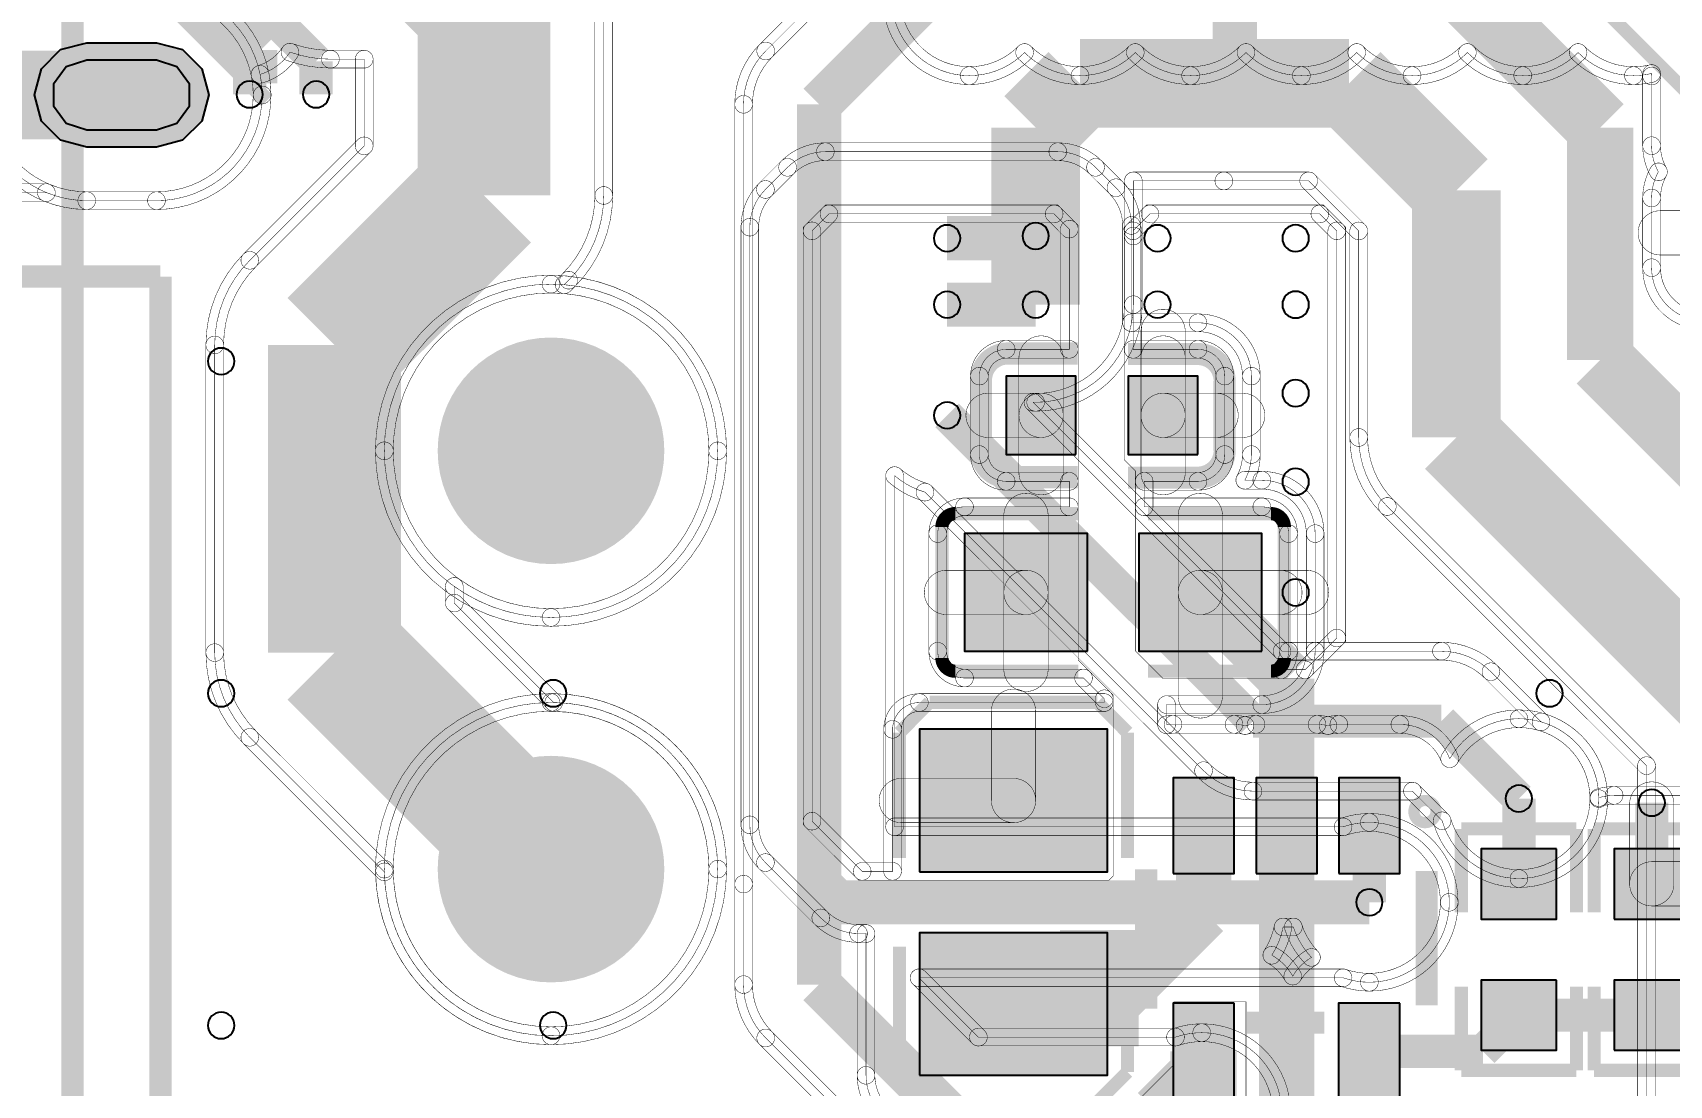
# Model space of a CAD drawing. Header units: millimetres. Extents: x -4.3 to 69.9, y 0.1 to 36.1.
# Drawn here: x 5.64 to 24.41, y 11.11 to 23.19 of the extents above; entities that cross this region are included whole.
import ezdxf

# ---------------------------------------------------------------- set-up
doc = ezdxf.new("R2010")
doc.units = ezdxf.units.MM
for name, color, linetype, true_color in [('Bottom Layer', 7, 'Continuous', 0x0000ff), ('Hole Layer', 7, 'Continuous', 0x222222), ('Top Layer', 7, 'Continuous', 0xff0000), ('Top Silkscreen Layer', 7, 'Continuous', 0xffcc00)]:
    doc.layers.add(name, color=color, linetype=linetype, true_color=true_color)

msp = doc.modelspace()

# ---------------------------------------------------------------- hatches: boundary and pattern name
at = {"layer": 'Bottom Layer'}
for points in [[(6.259, 21.872), (5.959, 21.952), (5.739, 22.172), (5.659, 22.472), (5.739, 22.772), (5.959, 22.992), (6.259, 23.072), (7.059, 23.072), (7.359, 22.992), (7.578, 22.772), (7.659, 22.472), (7.578, 22.172), (7.359, 21.952), (7.059, 21.872)], [(10.285, 18.389, 1), (12.885, 18.389, 1)], [(10.285, 13.589, 1), (12.885, 13.589, 1)]]:
    msp.add_hatch(color=256, dxfattribs=at).paths.add_polyline_path(points)
at = {"layer": 'Hole Layer'}
for points in [[(6.259, 22.872), (6.024, 22.796), (5.878, 22.596), (5.878, 22.348), (6.024, 22.148), (6.259, 22.072), (7.059, 22.072), (7.294, 22.148), (7.439, 22.348), (7.439, 22.596), (7.294, 22.796), (7.059, 22.872)], [(10.685, 18.389, 1), (12.485, 18.389, 1)], [(10.685, 13.589, 1), (12.485, 13.589, 1)]]:
    msp.add_hatch(color=256, dxfattribs=at).paths.add_polyline_path(points)
at = {"layer": 'Top Layer'}
for points in [[(6.259, 21.872), (5.959, 21.952), (5.739, 22.172), (5.659, 22.472), (5.739, 22.772), (5.959, 22.992), (6.259, 23.072), (7.059, 23.072), (7.359, 22.992), (7.578, 22.772), (7.659, 22.472), (7.578, 22.172), (7.359, 21.952), (7.059, 21.872)], [(10.285, 18.389, 1), (12.885, 18.389, 1)], [(17.607, 18.346), (17.607, 19.246), (16.807, 19.246), (16.807, 18.346)], [(19.007, 18.346), (19.007, 19.246), (18.207, 19.246), (18.207, 18.346)], [(17.739, 16.089), (17.739, 17.439), (16.329, 17.439), (16.329, 16.089)], [(19.739, 16.089), (19.739, 17.439), (18.329, 17.439), (18.329, 16.089)], [(15.811, 13.558), (17.971, 13.558), (17.971, 15.193), (15.811, 15.193)], [(10.285, 13.589, 1), (12.885, 13.589, 1)], [(18.721, 13.537), (19.421, 13.537), (19.421, 14.637), (18.721, 14.637)], [(19.673, 13.537), (20.373, 13.537), (20.373, 14.637), (19.673, 14.637)], [(20.623, 13.537), (21.323, 13.537), (21.323, 14.637), (20.623, 14.637)], [(23.121, 13.823), (22.257, 13.823), (22.257, 13.016), (23.121, 13.016)], [(23.781, 13.016), (24.645, 13.016), (24.645, 13.823), (23.781, 13.823)], [(15.811, 11.223), (17.971, 11.223), (17.971, 12.858), (15.811, 12.858)], [(23.121, 12.316), (22.257, 12.316), (22.257, 11.51), (23.121, 11.51)], [(23.781, 11.51), (24.645, 11.51), (24.645, 12.316), (23.781, 12.316)], [(19.421, 12.049), (18.721, 12.049), (18.721, 10.949), (19.421, 10.949)], [(21.321, 12.049), (20.621, 12.049), (20.621, 10.949), (21.321, 10.949)]]:
    msp.add_hatch(color=256, dxfattribs=at).paths.add_polyline_path(points)

# ---------------------------------------------------------------- linework, layer by layer
at = {"layer": 'Bottom Layer'}
for points, const_width in [([(19.431, 22.733), (19.431, 30.607)], 0.508), ([(18.058, 25.762), (14.66, 22.365)], 0.508), ([(21.209, 24.511), (23.622, 22.098)], 0.762), ([(22.733, 24.384), (24.68, 22.437)], 0.152), ([(17.653, 22.606), (17.145, 22.098)], 1.016), ([(19.304, 22.606), (17.653, 22.606)], 1.016), ([(20.741, 22.606), (19.304, 22.606)], 1.016), ([(21.971, 21.376), (20.741, 22.606)], 1.016), ([(19.304, 22.606), (19.431, 22.733)], 0.508), ([(14.66, 22.365), (14.66, 13.417)], 0.508), ([(17.145, 22.098), (17.145, 20.854)], 1.016), ([(23.622, 22.098), (23.622, 19.431)], 0.762), ([(21.971, 18.542), (21.971, 21.376)], 1.016), ([(17.145, 20.854), (17.145, 20.066)], 1.016), ([(17.119, 20.828), (16.129, 20.828)], 0.508), ([(17.145, 20.854), (17.119, 20.828)], 0.508), ([(16.129, 20.066), (17.145, 20.066)], 0.508), ([(23.622, 19.431), (31.623, 11.43)], 0.762), ([(19.638, 15.287), (16.129, 18.796)], 0.381), ([(25.273, 15.24), (21.971, 18.542)], 1.016), ([(21.8, 15.287), (19.638, 15.287)], 0.381), ([(22.689, 14.398), (21.8, 15.287)], 0.381), ([(14.869, 13.208), (14.66, 13.417)], 0.508), ([(14.66, 13.417), (14.66, 12.264)], 0.508), ([(20.973, 13.208), (14.869, 13.208)], 0.508), ([(14.66, 12.264), (16.129, 10.795)], 0.508)]:
    msp.add_lwpolyline(points, dxfattribs=dict(at, const_width=const_width))
at = {"layer": 'Bottom Layer', "const_width": 0.00508}
for points in [[(17.192, 26.121), (14.048, 22.977), (14.048, 22.977, 0.198912), (13.794, 22.365), (13.794, 22.365), (13.794, 13.417), (13.794, 13.417), (13.794, 12.264), (13.794, 12.264, 0.198912), (14.048, 11.651), (15.517, 10.183)], [(19.967, 10.795, 0.414214), (19.05, 11.712, 0.083801), (18.749, 11.661), (16.488, 11.661), (15.807, 12.342), (20.672, 12.342, 0.083801), (20.973, 12.291, 0.414214), (21.89, 13.208, 0.414214), (20.973, 14.125, 0.083801), (20.672, 14.074), (15.526, 14.074), (15.526, 18.105, 0.109513), (15.875, 17.915), (19.071, 14.719), (19.071, 14.719, 0.198912), (19.638, 14.484), (19.638, 14.484), (21.467, 14.484), (21.808, 14.144, 0.334178), (22.689, 13.481, 0.414214), (23.606, 14.398, 0.334178), (22.943, 15.279), (22.367, 15.854), (22.367, 15.854, 0.198912), (21.8, 16.089), (21.8, 16.089), (19.971, 16.089), (17.114, 18.946, 0.006964), (17.145, 18.946, 0.414214), (18.265, 20.066), (18.265, 20.854), (18.265, 20.854), (18.265, 21.486), (19.304, 21.486), (19.304, 21.486), (20.277, 21.486), (20.851, 20.912), (20.851, 18.542), (20.851, 18.542, 0.198912), (21.179, 17.75), (21.179, 17.75), (24.153, 14.776), (24.153, 8.382)]]:
    msp.add_lwpolyline(points, format="xyb", dxfattribs=at)
for points in [[(14.12, 22.905, -1), (13.976, 23.049), (17.12, 26.193, -1), (17.264, 26.049)], [(5.047, 22.472, 0.414214), (6.259, 21.26), (7.059, 21.26, 0.414214), (8.271, 22.472, 0.39897), (7.122, 23.682, 0.054871), (7.146, 23.897, 0.414214), (6.159, 24.884, 0.414214), (5.172, 23.897, 0.164043), (5.373, 23.299, 0.190091)], [(7.128, 23.784, -0.39897), (8.373, 22.472, -1), (8.169, 22.472, 0.39897), (7.117, 23.581, -1)], [(13.693, 22.365, -0.198912), (13.976, 23.049, -1), (14.12, 22.905, 0.198912), (13.896, 22.365, -1)], [(14.12, 22.905, -1), (13.976, 23.049), (13.976, 23.049, -1), (14.12, 22.905)], [(6.259, 21.158, -0.414214), (4.945, 22.472, -1), (5.148, 22.472, 0.414214), (6.259, 21.361, -1)], [(8.373, 22.472, -0.414214), (7.059, 21.158, -1), (7.059, 21.361, 0.414214), (8.169, 22.472, -1)], [(13.693, 22.365, -1), (13.896, 22.365), (13.896, 22.365, -1), (13.693, 22.365)], [(13.896, 13.417, -1), (13.693, 13.417), (13.693, 22.365, -1), (13.896, 22.365)], [(18.367, 20.854, -1), (18.164, 20.854), (18.164, 21.486, -1), (18.367, 21.486)], [(18.265, 21.384, -1), (18.265, 21.588), (19.304, 21.588, -1), (19.304, 21.384)], [(19.304, 21.384, -1), (19.304, 21.588), (19.304, 21.588, -1), (19.304, 21.384)], [(19.304, 21.384, -1), (19.304, 21.588), (20.277, 21.588, -1), (20.277, 21.384)], [(20.205, 21.414, -1), (20.349, 21.558), (20.923, 20.984, -1), (20.779, 20.84)], [(6.259, 21.158, -1), (6.259, 21.361), (7.059, 21.361, -1), (7.059, 21.158)], [(18.367, 20.066, -1), (18.164, 20.066), (18.164, 20.854, -1), (18.367, 20.854)], [(18.367, 20.854, -1), (18.164, 20.854), (18.164, 20.854, -1), (18.367, 20.854)], [(20.953, 18.542, -1), (20.749, 18.542), (20.749, 20.912, -1), (20.953, 20.912)], [(9.571, 18.389, -0.414214), (11.585, 20.403, -1), (11.585, 20.2, 0.414214), (9.775, 18.389, -1)], [(11.585, 16.477, 0.414214), (13.497, 18.389, 0.414214), (11.585, 20.301, 0.414214), (9.673, 18.389, 0.414214)], [(11.585, 20.403, -0.414214), (13.599, 18.389, -1), (13.396, 18.389, 0.414214), (11.585, 20.2, -1)], [(18.367, 20.066, -0.414214), (17.145, 18.844, -1), (17.145, 19.047, 0.414214), (18.164, 20.066, -1)], [(17.042, 18.874, -1), (17.186, 19.018), (20.043, 16.161, -1), (19.899, 16.017)], [(17.145, 18.844, -0.006964), (17.111, 18.845, -1), (17.117, 19.048, 0.006964), (17.145, 19.047, -1)], [(20.749, 18.542, -1), (20.953, 18.542), (20.953, 18.542, -1), (20.749, 18.542)], [(21.107, 17.678, -0.198912), (20.749, 18.542, -1), (20.953, 18.542, 0.198912), (21.251, 17.822, -1)], [(11.585, 16.375, -0.414214), (9.571, 18.389, -1), (9.775, 18.389, 0.414214), (11.585, 16.578, -1)], [(13.599, 18.389, -0.414214), (11.585, 16.375, -1), (11.585, 16.578, 0.414214), (13.396, 18.389, -1)], [(15.628, 14.074, -1), (15.425, 14.074), (15.425, 18.105, -1), (15.628, 18.105)], [(15.847, 17.817, -0.109513), (15.46, 18.028, -1), (15.593, 18.181, 0.109513), (15.903, 18.013, -1)], [(15.803, 17.843, -1), (15.947, 17.987), (19.143, 14.791, -1), (18.999, 14.647)], [(21.107, 17.678, -1), (21.251, 17.822), (21.251, 17.822, -1), (21.107, 17.678)], [(21.107, 17.678, -1), (21.251, 17.822), (24.225, 14.848, -1), (24.081, 14.704)], [(19.971, 15.988, -1), (19.971, 16.191), (21.8, 16.191, -1), (21.8, 15.988)], [(21.8, 16.191, -0.198912), (22.439, 15.926, -1), (22.296, 15.782, 0.198912), (21.8, 15.988, -1)], [(21.8, 15.988, -1), (21.8, 16.191), (21.8, 16.191, -1), (21.8, 15.988)], [(22.296, 15.782, -1), (22.439, 15.926), (23.015, 15.351, -1), (22.871, 15.207)], [(22.296, 15.782, -1), (22.439, 15.926), (22.439, 15.926, -1), (22.296, 15.782)], [(9.571, 13.589, -0.414214), (11.585, 15.603, -1), (11.585, 15.4, 0.414214), (9.775, 13.589, -1)], [(11.585, 15.603, -0.414214), (13.599, 13.589, -1), (13.396, 13.589, 0.414214), (11.585, 15.4, -1)], [(11.585, 11.677, 0.414214), (13.497, 13.589, 0.414214), (11.585, 15.501, 0.414214), (9.673, 13.589, 0.414214)], [(22.971, 15.376, -0.334178), (23.707, 14.398, -1), (23.504, 14.398, 0.334178), (22.915, 15.181, -1)], [(24.051, 14.776, -1), (24.255, 14.776), (24.255, 8.382, -1), (24.051, 8.382)], [(18.999, 14.647, -1), (19.143, 14.791), (19.143, 14.791, -1), (18.999, 14.647)], [(19.638, 14.382, -0.198912), (18.999, 14.647, -1), (19.143, 14.791, 0.198912), (19.638, 14.586, -1)], [(19.638, 14.382, -1), (19.638, 14.586), (19.638, 14.586, -1), (19.638, 14.382)], [(19.638, 14.382, -1), (19.638, 14.586), (21.467, 14.586, -1), (21.467, 14.382)], [(21.396, 14.412, -1), (21.539, 14.556), (21.88, 14.215, -1), (21.736, 14.072)], [(23.707, 14.398, -0.414214), (22.689, 13.379, -1), (22.689, 13.582, 0.414214), (23.504, 14.398, -1)], [(15.526, 13.973, -1), (15.526, 14.176), (20.672, 14.176, -1), (20.672, 13.973)], [(20.639, 14.17, -0.083801), (20.973, 14.227, -1), (20.973, 14.023, 0.083801), (20.705, 13.978, -1)], [(20.973, 14.227, -0.414214), (21.991, 13.208, -1), (21.788, 13.208, 0.414214), (20.973, 14.023, -1)], [(22.689, 13.379, -0.334178), (21.71, 14.115, -1), (21.905, 14.172, 0.334178), (22.689, 13.582, -1)], [(11.585, 11.575, -0.414214), (9.571, 13.589, -1), (9.775, 13.589, 0.414214), (11.585, 11.779, -1)], [(13.599, 13.589, -0.414214), (11.585, 11.575, -1), (11.585, 11.779, 0.414214), (13.396, 13.589, -1)], [(13.693, 13.417, -1), (13.896, 13.417), (13.896, 13.417, -1), (13.693, 13.417)], [(13.693, 13.417, -1), (13.896, 13.417), (13.896, 12.264, -1), (13.693, 12.264)], [(21.991, 13.208, -0.414214), (20.973, 12.189, -1), (20.973, 12.393, 0.414214), (21.788, 13.208, -1)], [(15.735, 12.27, -1), (15.879, 12.414), (16.56, 11.733, -1), (16.416, 11.589)], [(15.807, 12.24, -1), (15.807, 12.443), (20.672, 12.443, -1), (20.672, 12.24)], [(20.973, 12.189, -0.083801), (20.639, 12.246, -1), (20.705, 12.438, 0.083801), (20.973, 12.393, -1)], [(13.693, 12.264, -1), (13.896, 12.264), (13.896, 12.264, -1), (13.693, 12.264)], [(13.976, 11.579, -0.198912), (13.693, 12.264, -1), (13.896, 12.264, 0.198912), (14.12, 11.723, -1)], [(13.976, 11.579, -1), (14.12, 11.723), (15.588, 10.254, -1), (15.445, 10.111)], [(16.488, 11.56, -1), (16.488, 11.763), (18.749, 11.763, -1), (18.749, 11.56)], [(18.716, 11.757, -0.083801), (19.05, 11.814, -1), (19.05, 11.61, 0.083801), (18.782, 11.565, -1)], [(19.05, 11.814, -0.414214), (20.069, 10.795, -1), (19.865, 10.795, 0.414214), (19.05, 11.61, -1)]]:
    msp.add_lwpolyline(points, format="xyb", close=True, dxfattribs=at)
at = {"layer": 'Bottom Layer'}
msp.add_lwpolyline([(6.259, 21.872), (5.959, 21.952), (5.739, 22.172), (5.659, 22.472), (5.739, 22.772), (5.959, 22.992), (6.259, 23.072), (7.059, 23.072), (7.359, 22.992), (7.578, 22.772), (7.659, 22.472), (7.578, 22.172), (7.359, 21.952), (7.059, 21.872)], close=True, dxfattribs=at)
at = {"layer": 'Hole Layer'}
msp.add_lwpolyline([(6.259, 22.872), (6.024, 22.796), (5.878, 22.596), (5.878, 22.348), (6.024, 22.148), (6.259, 22.072), (7.059, 22.072), (7.294, 22.148), (7.439, 22.348), (7.439, 22.596), (7.294, 22.796), (7.059, 22.872)], close=True, dxfattribs=at)
for points in [[(7.976, 22.479, 1), (8.28, 22.479, 1)], [(8.738, 22.479, 1), (9.042, 22.479, 1)], [(7.648, 19.416, 1), (7.953, 19.416, 1)], [(7.648, 15.606, 1), (7.953, 15.606, 1)], [(11.458, 15.606, 1), (11.763, 15.606, 1)], [(7.648, 11.796, 1), (7.953, 11.796, 1)], [(11.458, 11.796, 1), (11.763, 11.796, 1)]]:
    msp.add_lwpolyline(points, format="xyb", close=True, dxfattribs=at)
for points in [[(15.977, 20.828, 1), (16.281, 20.828), (16.281, 20.828, 1), (15.977, 20.828)], [(16.993, 20.854, 1), (17.297, 20.854), (17.297, 20.854, 1), (16.993, 20.854)], [(18.39, 20.828, 1), (18.694, 20.828), (18.694, 20.828, 1), (18.39, 20.828)], [(19.975, 20.828, 1), (20.28, 20.828), (20.28, 20.828, 1), (19.975, 20.828)], [(15.977, 20.066, 1), (16.281, 20.066), (16.281, 20.066, 1), (15.977, 20.066)], [(16.993, 20.066, 1), (17.297, 20.066), (17.297, 20.066, 1), (16.993, 20.066)], [(18.39, 20.066, 1), (18.694, 20.066), (18.694, 20.066, 1), (18.39, 20.066)], [(19.975, 20.066, 1), (20.28, 20.066), (20.28, 20.066, 1), (19.975, 20.066)], [(19.975, 19.05, 1), (20.28, 19.05), (20.28, 19.05, 1), (19.975, 19.05)], [(15.977, 18.796, 1), (16.281, 18.796), (16.281, 18.796, 1), (15.977, 18.796)], [(19.975, 18.034, 1), (20.28, 18.034), (20.28, 18.034, 1), (19.975, 18.034)], [(19.975, 16.764, 1), (20.28, 16.764), (20.28, 16.764, 1), (19.975, 16.764)], [(22.888, 15.606, 1), (23.193, 15.606), (23.193, 15.606, 1), (22.888, 15.606)], [(22.536, 14.398, 1), (22.841, 14.398), (22.841, 14.398, 1), (22.536, 14.398)], [(24.06, 14.351, 1), (24.365, 14.351), (24.365, 14.351, 1), (24.06, 14.351)], [(20.821, 13.208, 1), (21.125, 13.208), (21.125, 13.208, 1), (20.821, 13.208)]]:
    msp.add_lwpolyline(points, format="xyb", dxfattribs=at)
at = {"layer": 'Top Layer'}
for points, const_width in [([(10.816, 23.474), (10.033, 24.257)], 1.524), ([(10.816, 21.319), (10.816, 23.474)], 1.524), ([(7.427, 23.447), (8.128, 22.746)], 0.381), ([(7.795, 23.447), (8.255, 22.987)], 0.381), ([(8.303, 23.447), (8.89, 22.86)], 0.381), ([(8.255, 22.987), (8.255, 22.606)], 0.381), ([(6.659, 22.472), (2.479, 22.472)], 1.016), ([(8.128, 22.746), (8.128, 22.479)], 0.381), ([(8.89, 22.86), (8.89, 22.479)], 0.381), ([(8.255, 22.606), (8.128, 22.479)], 0.381), ([(9.101, 19.604), (10.816, 21.319)], 1.524), ([(9.101, 16.073), (9.101, 19.604)], 1.524), ([(20.023, 15.775), (19.034, 16.764)], 0.635), ([(11.585, 13.589), (9.101, 16.073)], 1.524), ([(20.023, 14.087), (20.023, 15.775)], 0.635), ([(22.689, 13.466), (22.689, 14.398)], 0.381), ([(24.213, 13.42), (24.213, 14.351)], 0.381), ([(19.071, 14.087), (19.071, 13.102)], 0.635), ([(20.023, 14.087), (20.023, 10.395)], 0.635), ([(20.973, 14.087), (20.973, 13.208)], 0.381), ([(19.071, 13.102), (18.542, 12.573)], 0.635), ([(16.891, 12.041), (17.424, 12.573)], 0.635), ([(17.424, 12.573), (18.542, 12.573)], 0.635), ([(18.542, 12.573), (18.01, 12.041)], 0.635), ([(18.01, 12.041), (16.891, 12.041)], 0.635), ([(18.01, 12.041), (18.01, 11.557)], 0.635), ([(22.275, 11.499), (22.689, 11.913)], 0.381), ([(22.689, 11.913), (24.213, 11.913)], 0.381), ([(19.071, 11.499), (19.071, 11.324)], 0.762), ([(18.542, 10.795), (19.071, 11.324)], 0.635), ([(19.071, 11.324), (19.071, 9.947)], 0.762), ([(20.971, 11.499), (22.275, 11.499)], 0.381)]:
    msp.add_lwpolyline(points, dxfattribs=dict(at, const_width=const_width))
at = {"layer": 'Top Layer', "const_width": 0.00508}
for points in [[(16.383, 22.592, -0.414214), (15.389, 23.586, -1), (15.592, 23.586, 0.414214), (16.383, 22.796, -1)], [(12.292, 21.319, -1), (12.089, 21.319), (12.089, 23.474, -1), (12.292, 23.474)], [(8.676, 22.908, -0.180091), (8.276, 22.611, -1), (8.219, 22.807, 0.180091), (8.505, 23.019, -1)], [(9.054, 22.781, -0.086319), (8.556, 22.868, -1), (8.625, 23.059, 0.086319), (9.054, 22.985, -1)], [(9.054, 22.781, -1), (9.054, 22.985), (9.442, 22.985, -1), (9.442, 22.781)], [(9.34, 22.883, -1), (9.544, 22.883), (9.544, 21.888, -1), (9.34, 21.888)], [(17.09, 22.888, -0.200632), (16.383, 22.592, -1), (16.383, 22.796, 0.200632), (16.946, 23.031, -1)], [(17.653, 22.592, -0.200632), (16.946, 22.888, -1), (17.09, 23.031, 0.200632), (17.653, 22.796, -1)], [(18.36, 22.888, -0.200632), (17.653, 22.592, -1), (17.653, 22.796, 0.200632), (18.216, 23.031, -1)], [(18.923, 22.592, -0.200632), (18.216, 22.888, -1), (18.36, 23.031, 0.200632), (18.923, 22.796, -1)], [(19.63, 22.888, -0.200632), (18.923, 22.592, -1), (18.923, 22.796, 0.200632), (19.486, 23.031, -1)], [(20.193, 22.592, -0.200632), (19.486, 22.888, -1), (19.63, 23.031, 0.200632), (20.193, 22.796, -1)], [(20.9, 22.888, -0.200632), (20.193, 22.592, -1), (20.193, 22.796, 0.200632), (20.756, 23.031, -1)], [(21.463, 22.592, -0.200632), (20.756, 22.888, -1), (20.9, 23.031, 0.200632), (21.463, 22.796, -1)], [(22.17, 22.888, -0.200632), (21.463, 22.592, -1), (21.463, 22.796, 0.200632), (22.026, 23.031, -1)], [(22.733, 22.592, -0.200632), (22.026, 22.888, -1), (22.17, 23.031, 0.200632), (22.733, 22.796, -1)], [(23.44, 22.888, -0.200632), (22.733, 22.592, -1), (22.733, 22.796, 0.200632), (23.296, 23.031, -1)], [(24.003, 22.592, -0.200632), (23.296, 22.888, -1), (23.44, 23.031, 0.200632), (24.003, 22.796, -1)], [(8.347, 22.729, -0.049271), (8.373, 22.472, -1), (8.169, 22.472, 0.049271), (8.148, 22.689, -1)], [(24.235, 22.62, -0.059048), (24.003, 22.592, -1), (24.003, 22.796, 0.059048), (24.188, 22.817, -1)], [(24.109, 22.69, -0.011668), (24.11, 22.723, -1), (24.313, 22.714, 0.011668), (24.313, 22.69, -1)], [(24.109, 22.69, -1), (24.313, 22.69), (24.313, 21.89, -1), (24.109, 21.89)], [(8.373, 22.472, -0.414214), (7.059, 21.158, -1), (7.059, 21.361, 0.414214), (8.169, 22.472, -1)], [(8.201, 20.503, -1), (8.058, 20.647), (9.37, 21.96, -1), (9.514, 21.816)], [(24.201, 21.54, -0.128764), (24.109, 21.89, -1), (24.313, 21.89, 0.128764), (24.378, 21.64, -1)], [(14.227, 21.714, -0.198912), (14.732, 21.923, -1), (14.732, 21.72, 0.198912), (14.371, 21.57, -1)], [(14.732, 21.72, -1), (14.732, 21.923), (17.399, 21.923, -1), (17.399, 21.72)], [(14.732, 21.72, -1), (14.732, 21.923), (14.732, 21.923, -1), (14.732, 21.72)], [(17.399, 21.923, -0.198912), (17.904, 21.714, -1), (17.76, 21.57, 0.198912), (17.399, 21.72, -1)], [(17.399, 21.72, -1), (17.399, 21.923), (17.399, 21.923, -1), (17.399, 21.72)], [(14.117, 21.316, -1), (13.973, 21.46), (14.227, 21.714, -1), (14.371, 21.57)], [(14.371, 21.57, -1), (14.227, 21.714), (14.227, 21.714, -1), (14.371, 21.57)], [(17.76, 21.57, -1), (17.904, 21.714), (18.138, 21.48, -1), (17.994, 21.336)], [(17.76, 21.57, -1), (17.904, 21.714), (17.904, 21.714, -1), (17.76, 21.57)], [(24.109, 21.29, -0.128764), (24.201, 21.64, -1), (24.378, 21.54, 0.128764), (24.313, 21.29, -1)], [(3.62, 21.25, -1), (3.62, 21.453), (5.796, 21.453, -1), (5.796, 21.25)], [(6.259, 21.158, -0.098346), (5.757, 21.258, -1), (5.834, 21.446, 0.098346), (6.259, 21.361, -1)], [(12.292, 21.319, -0.198912), (11.86, 20.275, -1), (11.716, 20.419, 0.198912), (12.089, 21.319, -1)], [(12.292, 21.319, -1), (12.089, 21.319), (12.089, 21.319, -1), (12.292, 21.319)], [(13.764, 20.955, -0.198912), (13.973, 21.46, -1), (14.117, 21.316, 0.198912), (13.967, 20.955, -1)], [(14.117, 21.316, -1), (13.973, 21.46), (13.973, 21.46, -1), (14.117, 21.316)], [(18.138, 21.48, -0.198912), (18.347, 20.975, -1), (18.143, 20.975, 0.198912), (17.994, 21.336, -1)], [(17.994, 21.336, -1), (18.138, 21.48), (18.138, 21.48, -1), (17.994, 21.336)], [(6.259, 21.158, -1), (6.259, 21.361), (7.059, 21.361, -1), (7.059, 21.158)], [(24.109, 21.29, -1), (24.313, 21.29), (24.313, 20.49, -1), (24.109, 20.49)], [(13.764, 20.955, -1), (13.967, 20.955), (13.967, 20.955, -1), (13.764, 20.955)], [(13.764, 20.955, -1), (13.967, 20.955), (13.967, 14.097, -1), (13.764, 14.097)], [(14.651, 20.841, -1), (14.508, 20.985), (14.702, 21.179, -1), (14.846, 21.036)], [(15.155, 13.564), (14.58, 14.139), (14.58, 20.913), (14.774, 21.107), (17.357, 21.107), (17.531, 20.933), (17.531, 19.553), (16.807, 19.553), (16.807, 19.553, 0.414214), (16.5, 19.246), (16.5, 18.346), (16.5, 18.346, 0.414214), (16.807, 18.039), (17.531, 18.039), (17.531, 17.746), (16.329, 17.746), (16.329, 17.746, 0.414214), (16.022, 17.439), (16.022, 16.089), (16.022, 16.089, 0.414214), (16.329, 15.782), (17.694, 15.782), (17.932, 15.544), (17.932, 15.5), (15.811, 15.5, 0.414214), (15.504, 15.193), (15.504, 13.564)], [(14.774, 21.006, -1), (14.774, 21.209), (17.357, 21.209, -1), (17.357, 21.006)], [(17.285, 21.036, -1), (17.429, 21.179), (17.603, 21.005, -1), (17.459, 20.861)], [(17.43, 20.933, -1), (17.633, 20.933), (17.633, 19.553, -1), (17.43, 19.553)], [(18.347, 19.858, -1), (18.143, 19.858), (18.143, 20.975, -1), (18.347, 20.975)], [(18.347, 20.975, -1), (18.143, 20.975), (18.143, 20.975, -1), (18.347, 20.975)], [(18.334, 20.841, -1), (18.191, 20.985), (18.385, 21.179, -1), (18.529, 21.036)], [(19.961, 15.877, 0.193018), (20.046, 16.089), (20.046, 17.439), (20.046, 17.439, 0.414214), (19.739, 17.746), (18.39, 17.746), (18.39, 18.039), (19.007, 18.039), (19.007, 18.039, 0.414214), (19.314, 18.346), (19.314, 19.246), (19.314, 19.246, 0.414214), (19.007, 19.553), (18.263, 19.553), (18.263, 20.913), (18.457, 21.107), (20.405, 21.107), (20.599, 20.913), (20.599, 16.241), (20.235, 15.877)], [(18.457, 21.006, -1), (18.457, 21.209), (20.405, 21.209, -1), (20.405, 21.006)], [(20.333, 21.036, -1), (20.477, 21.179), (20.671, 20.985, -1), (20.528, 20.841)], [(24.31, 20.636, -1), (24.31, 21.144), (25.273, 21.144, -1), (25.273, 20.636)], [(14.681, 14.139, -1), (14.478, 14.139), (14.478, 20.913, -1), (14.681, 20.913)], [(18.364, 19.553, -1), (18.161, 19.553), (18.161, 20.913, -1), (18.364, 20.913)], [(20.498, 20.913, -1), (20.701, 20.913), (20.701, 16.241, -1), (20.498, 16.241)], [(7.626, 19.604, -0.198912), (8.058, 20.647, -1), (8.201, 20.503, 0.198912), (7.829, 19.604, -1)], [(8.201, 20.503, -1), (8.058, 20.647), (8.058, 20.647, -1), (8.201, 20.503)], [(24.823, 19.776, -0.414214), (24.109, 20.49, -1), (24.313, 20.49, 0.414214), (24.823, 19.979, -1)], [(11.808, 20.223, -1), (11.664, 20.367), (11.716, 20.419, -1), (11.86, 20.275)], [(11.744, 20.396, -0.391231), (13.599, 18.389, -1), (13.396, 18.389, 0.391231), (11.728, 20.194, -1)], [(11.86, 20.275, -1), (11.716, 20.419), (11.716, 20.419, -1), (11.86, 20.275)], [(18.245, 19.757, -1), (18.245, 19.96), (19.007, 19.96, -1), (19.007, 19.757)], [(18.861, 18.796, -1), (18.353, 18.796), (18.353, 19.759, -1), (18.861, 19.759)], [(19.007, 19.96, -0.414214), (19.721, 19.246, -1), (19.518, 19.246, 0.414214), (19.007, 19.757, -1)], [(7.626, 19.604, -1), (7.829, 19.604), (7.829, 19.604, -1), (7.626, 19.604)], [(7.626, 19.604, -1), (7.829, 19.604), (7.829, 16.073, -1), (7.626, 16.073)], [(16.398, 19.246, -0.414214), (16.807, 19.655, -1), (16.807, 19.452, 0.414214), (16.601, 19.246, -1)], [(16.807, 19.452, -1), (16.807, 19.655), (17.531, 19.655, -1), (17.531, 19.452)], [(16.807, 19.452, -1), (16.807, 19.655), (16.807, 19.655, -1), (16.807, 19.452)], [(16.953, 19.454, -1), (17.461, 19.454), (17.461, 18.796, -1), (16.953, 18.796)], [(18.263, 19.452, -1), (18.263, 19.655), (19.007, 19.655, -1), (19.007, 19.452)], [(18.353, 19.454, -1), (18.861, 19.454), (18.861, 18.796, -1), (18.353, 18.796)], [(19.007, 19.655, -0.414214), (19.416, 19.246, -1), (19.213, 19.246, 0.414214), (19.007, 19.452, -1)], [(16.398, 19.246, -1), (16.601, 19.246), (16.601, 18.346, -1), (16.398, 18.346)], [(19.416, 18.346, -1), (19.213, 18.346), (19.213, 19.246, -1), (19.416, 19.246)], [(19.213, 19.246, -1), (19.416, 19.246), (19.416, 19.246, -1), (19.213, 19.246)], [(19.721, 18.346, -1), (19.518, 18.346), (19.518, 19.246, -1), (19.721, 19.246)], [(16.599, 18.542, -1), (16.599, 19.05), (17.207, 19.05, -1), (17.207, 18.542)], [(17.461, 18.138, -1), (16.953, 18.138), (16.953, 18.796, -1), (17.461, 18.796)], [(18.607, 18.542, -1), (18.607, 19.05), (19.52, 19.05, -1), (19.52, 18.542)], [(18.607, 18.542, -1), (18.607, 19.05), (19.215, 19.05, -1), (19.215, 18.542)], [(18.861, 18.138, -1), (18.353, 18.138), (18.353, 18.796, -1), (18.861, 18.796)], [(13.599, 18.389, -0.414214), (11.585, 16.375, -1), (11.585, 16.578, 0.414214), (13.396, 18.389, -1)], [(16.398, 18.346, -1), (16.601, 18.346), (16.601, 18.346, -1), (16.398, 18.346)], [(16.807, 17.937, -0.414214), (16.398, 18.346, -1), (16.601, 18.346, 0.414214), (16.807, 18.14, -1)], [(19.416, 18.346, -0.414214), (19.007, 17.937, -1), (19.007, 18.14, 0.414214), (19.213, 18.346, -1)], [(19.721, 18.346, -0.126307), (19.633, 18.002, -1), (19.454, 18.1, 0.126307), (19.518, 18.346, -1)], [(16.807, 17.937, -1), (16.807, 18.14), (17.531, 18.14, -1), (17.531, 17.937)], [(17.43, 18.039, -1), (17.633, 18.039), (17.633, 17.746, -1), (17.43, 17.746)], [(18.491, 17.746, -1), (18.288, 17.746), (18.288, 18.039, -1), (18.491, 18.039)], [(18.39, 17.937, -1), (18.39, 18.14), (19.007, 18.14, -1), (19.007, 17.937)], [(19.007, 17.937, -1), (19.007, 18.14), (19.007, 18.14, -1), (19.007, 17.937)], [(19.544, 17.95, -1), (19.544, 18.153), (19.739, 18.153, -1), (19.739, 17.95)], [(19.739, 18.153, -0.414214), (20.453, 17.439, -1), (20.25, 17.439, 0.414214), (19.739, 17.95, -1)], [(15.92, 17.439, -0.414214), (16.329, 17.848, -1), (16.329, 17.645, 0.414214), (16.123, 17.439, -1)], [(16.329, 17.645, -1), (16.329, 17.848), (17.531, 17.848, -1), (17.531, 17.645)], [(16.329, 17.645, -1), (16.329, 17.848), (16.329, 17.848, -1), (16.329, 17.645)], [(16.78, 17.647, -1), (17.288, 17.647), (17.288, 16.764, -1), (16.78, 16.764)], [(18.39, 17.645, -1), (18.39, 17.848), (19.739, 17.848, -1), (19.739, 17.645)], [(18.78, 17.647, -1), (19.288, 17.647), (19.288, 16.764, -1), (18.78, 16.764)], [(19.739, 17.848, -0.414214), (20.148, 17.439, -1), (19.945, 17.439, 0.414214), (19.739, 17.645, -1)], [(15.92, 17.439, -1), (16.123, 17.439), (16.123, 16.089, -1), (15.92, 16.089)], [(20.148, 16.089, -1), (19.945, 16.089), (19.945, 17.439, -1), (20.148, 17.439)], [(19.945, 17.439, -1), (20.148, 17.439), (20.148, 17.439, -1), (19.945, 17.439)], [(20.453, 16.089, -1), (20.25, 16.089), (20.25, 17.439, -1), (20.453, 17.439)], [(10.577, 16.642, -1), (10.374, 16.642), (10.374, 16.832, -1), (10.577, 16.832)], [(11.585, 16.375, -0.156028), (10.416, 16.749, -1), (10.534, 16.915, 0.156028), (11.585, 16.578, -1)], [(16.121, 16.51, -1), (16.121, 17.018), (17.034, 17.018, -1), (17.034, 16.51)], [(17.288, 15.881, -1), (16.78, 15.881), (16.78, 16.764, -1), (17.288, 16.764)], [(19.034, 16.51, -1), (19.034, 17.018), (20.252, 17.018, -1), (20.252, 16.51)], [(19.288, 15.576, -1), (18.78, 15.576), (18.78, 16.764, -1), (19.288, 16.764)], [(19.034, 16.51, -1), (19.034, 17.018), (19.947, 17.018, -1), (19.947, 16.51)], [(10.404, 16.57, -1), (10.547, 16.714), (11.688, 15.573, -1), (11.545, 15.429)], [(20.307, 15.805, -1), (20.163, 15.949), (20.528, 16.313, -1), (20.671, 16.169)], [(7.626, 16.073, -1), (7.829, 16.073), (7.829, 16.073, -1), (7.626, 16.073)], [(8.058, 15.029, -0.198912), (7.626, 16.073, -1), (7.829, 16.073, 0.198912), (8.201, 15.173, -1)], [(15.92, 16.089, -1), (16.123, 16.089), (16.123, 16.089, -1), (15.92, 16.089)], [(16.329, 15.68, -0.414214), (15.92, 16.089, -1), (16.123, 16.089, 0.414214), (16.329, 15.883, -1)], [(20.453, 16.089, -0.414214), (19.739, 15.375, -1), (19.739, 15.578, 0.414214), (20.25, 16.089, -1)], [(20.148, 16.089, -0.193018), (20.035, 15.807, -1), (19.888, 15.947, 0.193018), (19.945, 16.089, -1)], [(19.961, 15.775, -1), (19.961, 15.978), (20.235, 15.978, -1), (20.235, 15.775)], [(16.329, 15.68, -1), (16.329, 15.883), (17.694, 15.883, -1), (17.694, 15.68)], [(17.623, 15.71, -1), (17.766, 15.854), (18.004, 15.616, -1), (17.861, 15.472)], [(11.618, 15.603, -0.409406), (13.599, 13.589, -1), (13.396, 13.589, 0.409406), (11.615, 15.399, -1)], [(15.402, 15.193, -0.414214), (15.811, 15.602, -1), (15.811, 15.399, 0.414214), (15.605, 15.193, -1)], [(15.811, 15.399, -1), (15.811, 15.602), (17.932, 15.602, -1), (17.932, 15.399)], [(17.145, 14.376, -1), (16.637, 14.376), (16.637, 15.401, -1), (17.145, 15.401)], [(17.831, 15.544, -1), (18.034, 15.544), (18.034, 15.5, -1), (17.831, 15.5)], [(18.748, 15.245, -1), (18.545, 15.245), (18.545, 15.477, -1), (18.748, 15.477)], [(18.646, 15.375, -1), (18.646, 15.578), (19.739, 15.578, -1), (19.739, 15.375)], [(21.807, 14.907, -0.26801), (22.689, 15.416, -1), (22.689, 15.213, 0.26801), (21.983, 14.805, -1)], [(22.689, 15.416, -0.410482), (23.707, 14.411, -1), (23.504, 14.408, 0.410482), (22.689, 15.213, -1)], [(15.402, 15.193, -1), (15.605, 15.193), (15.605, 13.564, -1), (15.402, 13.564)], [(18.634, 15.346, -0.030636), (18.721, 15.351, -1), (18.721, 15.148, 0.030636), (18.659, 15.144, -1)], [(18.721, 15.148, -1), (18.721, 15.351), (19.421, 15.351, -1), (19.421, 15.148)], [(19.421, 15.351, -0.051874), (19.568, 15.336, -1), (19.526, 15.137, 0.051874), (19.421, 15.148, -1)], [(19.526, 15.336, -0.051874), (19.673, 15.351, -1), (19.673, 15.148, 0.051874), (19.568, 15.137, -1)], [(19.673, 15.148, -1), (19.673, 15.351), (20.373, 15.351, -1), (20.373, 15.148)], [(20.373, 15.351, -0.05145), (20.519, 15.336, -1), (20.477, 15.137, 0.05145), (20.373, 15.148, -1)], [(20.477, 15.336, -0.05145), (20.623, 15.351, -1), (20.623, 15.148, 0.05145), (20.519, 15.137, -1)], [(20.623, 15.148, -1), (20.623, 15.351), (21.323, 15.351, -1), (21.323, 15.148)], [(21.323, 15.351, -0.31081), (21.99, 14.892, -1), (21.8, 14.82, 0.31081), (21.323, 15.148, -1)], [(8.058, 15.029, -1), (8.201, 15.173), (8.201, 15.173, -1), (8.058, 15.029)], [(8.058, 15.029, -1), (8.201, 15.173), (9.745, 13.63, -1), (9.601, 13.486)], [(15.603, 14.122, -1), (15.603, 14.63), (16.891, 14.63, -1), (16.891, 14.122)], [(23.577, 14.507, -0.072663), (23.781, 14.537, -1), (23.781, 14.333, 0.072663), (23.635, 14.312, -1)], [(23.781, 14.333, -1), (23.781, 14.537), (24.645, 14.537, -1), (24.645, 14.333)], [(24.467, 13.42, -1), (23.959, 13.42), (23.959, 14.336, -1), (24.467, 14.336)], [(13.764, 14.097, -1), (13.967, 14.097), (13.967, 14.097, -1), (13.764, 14.097)], [(13.973, 13.592, -0.198912), (13.764, 14.097, -1), (13.967, 14.097, 0.198912), (14.117, 13.736, -1)], [(14.508, 14.067, -1), (14.651, 14.211), (15.227, 13.635, -1), (15.083, 13.492)], [(13.973, 13.592, -1), (14.117, 13.736), (14.752, 13.101, -1), (14.608, 12.957)], [(11.585, 11.575, -0.409406), (9.572, 13.556, -1), (9.775, 13.559, 0.409406), (11.585, 11.779, -1)], [(13.599, 13.589, -0.414214), (11.585, 11.575, -1), (11.585, 11.779, 0.414214), (13.396, 13.589, -1)], [(15.155, 13.462, -1), (15.155, 13.665), (15.504, 13.665, -1), (15.504, 13.462)], [(24.213, 13.166, -1), (24.213, 13.674), (25.158, 13.674, -1), (25.158, 13.166)], [(14.608, 12.957, -1), (14.752, 13.101), (14.752, 13.101, -1), (14.608, 12.957)], [(15.113, 12.748, -0.198912), (14.608, 12.957, -1), (14.752, 13.101, 0.198912), (15.113, 12.951, -1)], [(20.083, 12.906, -0.094739), (19.94, 12.546, -1), (19.768, 12.656, 0.094739), (19.884, 12.944, -1)], [(19.984, 12.823, -1), (19.984, 13.027), (20.101, 13.027, -1), (20.101, 12.823)], [(20.235, 12.506, -0.112239), (20.004, 12.894, -1), (20.197, 12.956, 0.112239), (20.382, 12.646, -1)], [(15.113, 12.748, -1), (15.113, 12.951), (15.113, 12.951, -1), (15.113, 12.748)], [(15.113, 12.748, -1), (15.113, 12.951), (15.199, 12.951, -1), (15.199, 12.748)], [(15.097, 12.85, -1), (15.3, 12.85), (15.3, 11.223, -1), (15.097, 11.223)], [(20.094, 12.361, 0.141409), (19.854, 12.601, 0.094739), (19.984, 12.925), (20.101, 12.925, 0.112239), (20.309, 12.576, 0.126103)], [(19.903, 12.69, -0.141409), (20.183, 12.41, -1), (20.005, 12.312, 0.141409), (19.805, 12.512, -1)], [(20.007, 12.412, -0.126103), (20.257, 12.663, -1), (20.361, 12.488, 0.126103), (20.181, 12.309, -1)], [(15.392, 10.645, -0.240222), (15.097, 11.223, -1), (15.3, 11.223, 0.240222), (15.511, 10.81, -1)]]:
    msp.add_lwpolyline(points, format="xyb", close=True, dxfattribs=at)
for points in [[(3.62, 21.352), (5.796, 21.352, 0.098346), (6.259, 21.26), (7.059, 21.26, 0.414214), (8.271, 22.472, 0.049271), (8.248, 22.709, 0.180091), (8.591, 22.964, 0.086319), (9.054, 22.883), (9.442, 22.883), (9.442, 21.888), (8.13, 20.575), (8.13, 20.575, 0.198912), (7.727, 19.604), (7.727, 19.604), (7.727, 16.073), (7.727, 16.073, 0.198912), (8.13, 15.101), (8.13, 15.101), (9.673, 13.558, 0.409406), (11.585, 11.677, 0.414214), (13.497, 13.589, 0.409406), (11.617, 15.501), (10.475, 16.642), (10.475, 16.832, 0.156028), (11.585, 16.477, 0.414214), (13.497, 18.389, 0.391231), (11.736, 20.295), (11.788, 20.347), (11.788, 20.347, 0.198912), (12.19, 21.319), (12.19, 21.319), (12.19, 23.474)], [(15.491, 23.586, 0.414214), (16.383, 22.694, 0.200632), (17.018, 22.959, 0.200632), (17.653, 22.694, 0.200632), (18.288, 22.959, 0.200632), (18.923, 22.694, 0.200632), (19.558, 22.959, 0.200632), (20.193, 22.694, 0.200632), (20.828, 22.959, 0.200632), (21.463, 22.694, 0.200632), (22.098, 22.959, 0.200632), (22.733, 22.694, 0.200632), (23.368, 22.959, 0.200632), (24.003, 22.694, 0.059048), (24.212, 22.719, 0.011668), (24.211, 22.69), (24.211, 21.89, 0.128764), (24.289, 21.59, 0.128764), (24.211, 21.29), (24.211, 20.49, 0.414214), (24.823, 19.878)], [(24.645, 14.435), (23.781, 14.435, 0.072663), (23.606, 14.409, 0.410482), (22.689, 15.315, 0.26801), (21.895, 14.856, 0.31081), (21.323, 15.249), (20.623, 15.249, 0.05145), (20.498, 15.236, 0.05145), (20.373, 15.249), (19.673, 15.249, 0.051874), (19.547, 15.236, 0.051874), (19.421, 15.249), (18.721, 15.249, 0.030636), (18.646, 15.245), (18.646, 15.477), (19.739, 15.477, 0.414214), (20.351, 16.089), (20.351, 17.439, 0.414214), (19.739, 18.051), (19.544, 18.051, 0.126307), (19.619, 18.346), (19.619, 19.246, 0.414214), (19.007, 19.858), (18.245, 19.858), (18.245, 20.975), (18.245, 20.975, 0.198912), (18.066, 21.408), (18.066, 21.408), (17.832, 21.642), (17.832, 21.642, 0.198912), (17.399, 21.821), (17.399, 21.821), (14.732, 21.821), (14.732, 21.821, 0.198912), (14.299, 21.642), (14.299, 21.642), (14.045, 21.388), (14.045, 21.388, 0.198912), (13.866, 20.955), (13.866, 20.955), (13.866, 14.097), (13.866, 14.097, 0.198912), (14.045, 13.664), (14.68, 13.029), (14.68, 13.029, 0.198912), (15.113, 12.85), (15.113, 12.85), (15.199, 12.85), (15.199, 11.223, 0.240222), (15.451, 10.728)]]:
    msp.add_lwpolyline(points, format="xyb", dxfattribs=at)
at = {"layer": 'Top Layer'}
for points in [[(6.259, 21.872), (5.959, 21.952), (5.739, 22.172), (5.659, 22.472), (5.739, 22.772), (5.959, 22.992), (6.259, 23.072), (7.059, 23.072), (7.359, 22.992), (7.578, 22.772), (7.659, 22.472), (7.578, 22.172), (7.359, 21.952), (7.059, 21.872)], [(17.607, 18.346), (17.607, 19.246), (16.807, 19.246), (16.807, 18.346)], [(19.007, 18.346), (19.007, 19.246), (18.207, 19.246), (18.207, 18.346)], [(17.739, 16.089), (17.739, 17.439), (16.329, 17.439), (16.329, 16.089)], [(19.739, 16.089), (19.739, 17.439), (18.329, 17.439), (18.329, 16.089)], [(15.811, 13.558), (17.971, 13.558), (17.971, 15.193), (15.811, 15.193)], [(18.721, 13.537), (19.421, 13.537), (19.421, 14.637), (18.721, 14.637)], [(19.673, 13.537), (20.373, 13.537), (20.373, 14.637), (19.673, 14.637)], [(20.623, 13.537), (21.323, 13.537), (21.323, 14.637), (20.623, 14.637)], [(23.121, 13.823), (22.257, 13.823), (22.257, 13.016), (23.121, 13.016)], [(23.781, 13.016), (24.645, 13.016), (24.645, 13.823), (23.781, 13.823)], [(15.811, 11.223), (17.971, 11.223), (17.971, 12.858), (15.811, 12.858)], [(23.121, 12.316), (22.257, 12.316), (22.257, 11.51), (23.121, 11.51)], [(23.781, 11.51), (24.645, 11.51), (24.645, 12.316), (23.781, 12.316)], [(19.421, 12.049), (18.721, 12.049), (18.721, 10.949), (19.421, 10.949)], [(21.321, 12.049), (20.621, 12.049), (20.621, 10.949), (21.321, 10.949)]]:
    msp.add_lwpolyline(points, close=True, dxfattribs=at)
at = {"layer": 'Top Layer', "const_width": 0.00508}
for points in [[(18.034, 13.509), (18.034, 15.586), (17.633, 15.987), (17.633, 20.975), (17.399, 21.209), (14.732, 21.209), (14.478, 20.955), (14.478, 14.097), (15.113, 13.462), (17.987, 13.462)], [(18.288, 18.161), (18.161, 18.288), (18.161, 20.955), (18.415, 21.209), (20.447, 21.209), (20.701, 20.955), (20.701, 16.199), (20.277, 15.775), (18.606, 15.775), (18.288, 16.093)], [(14.351, 5.461), (16.51, 5.461), (17.272, 6.223), (17.272, 9.888), (18.732, 11.348), (18.732, 12.065), (19.558, 12.065), (19.558, 3.625), (18.6, 2.667), (14.605, 2.667), (14.351, 2.921)]]:
    msp.add_lwpolyline(points, close=True, dxfattribs=at)
at = {"layer": 'Top Silkscreen Layer', "const_width": 0.254}
msp.add_lwpolyline([(51.926, 34.544), (6.096, 34.544), (6.096, 1.544), (51.926, 1.544)], close=True, dxfattribs=at)
msp.add_lwpolyline([(51.926, 34.544), (6.096, 34.544), (6.096, 1.544), (51.926, 1.544)], close=True, dxfattribs=at)
at = {"layer": 'Top Silkscreen Layer'}
for points, const_width in [([(3.657, 20.389), (7.105, 20.389)], 0.254), ([(3.657, 20.389), (7.105, 20.389)], 0.254), ([(7.105, 6.789), (7.105, 20.389)], 0.254), ([(7.105, 6.789), (7.105, 20.389)], 0.254), ([(17.627, 19.506), (16.827, 19.506)], 0.254), ([(17.627, 19.506), (16.827, 19.506)], 0.254), ([(18.203, 19.5), (19.003, 19.5)], 0.254), ([(18.203, 19.5), (19.003, 19.5)], 0.254), ([(16.517, 18.396), (16.517, 19.196)], 0.254), ([(16.517, 18.396), (16.517, 19.196)], 0.254), ([(19.312, 18.39), (19.312, 19.19)], 0.254), ([(19.312, 18.39), (19.312, 19.19)], 0.254), ([(17.627, 18.086), (16.827, 18.086)], 0.254), ([(17.627, 18.086), (16.827, 18.086)], 0.254), ([(18.203, 18.081), (19.003, 18.081)], 0.254), ([(18.203, 18.081), (19.003, 18.081)], 0.254), ([(17.633, 17.668), (16.223, 17.668)], 0.152), ([(17.633, 17.668), (16.223, 17.668)], 0.152), ([(18.435, 17.668), (19.845, 17.668)], 0.152), ([(18.435, 17.668), (19.845, 17.668)], 0.152), ([(16.07, 17.515), (16.07, 16.013)], 0.152), ([(16.07, 17.515), (16.07, 16.013)], 0.152), ([(19.998, 17.515), (19.998, 16.013)], 0.152), ([(19.998, 17.515), (19.998, 16.013)], 0.152), ([(16.223, 15.86), (17.633, 15.86)], 0.152), ([(16.223, 15.86), (17.633, 15.86)], 0.152), ([(19.845, 15.86), (18.435, 15.86)], 0.152), ([(19.845, 15.86), (18.435, 15.86)], 0.152), ([(15.928, 15.504), (15.583, 15.156)], 0.152), ([(15.928, 15.504), (15.583, 15.156)], 0.152), ([(17.854, 15.504), (15.928, 15.504)], 0.152), ([(17.854, 15.504), (15.928, 15.504)], 0.152), ([(18.199, 15.156), (17.854, 15.504)], 0.152), ([(18.199, 15.156), (17.854, 15.504)], 0.152), ([(15.583, 15.156), (15.583, 13.716)], 0.152), ([(15.583, 15.156), (15.583, 13.716)], 0.152), ([(18.199, 13.716), (18.199, 15.156)], 0.152), ([(18.199, 13.716), (18.199, 15.156)], 0.152), ([(22.028, 13.092), (22.028, 14.051)], 0.152), ([(22.028, 14.051), (23.349, 14.051)], 0.152), ([(22.028, 13.092), (22.028, 14.051)], 0.152), ([(22.028, 14.051), (23.349, 14.051)], 0.152), ([(23.349, 14.051), (23.349, 13.092)], 0.152), ([(23.349, 14.051), (23.349, 13.092)], 0.152), ([(24.873, 14.051), (23.552, 14.051)], 0.152), ([(23.552, 14.051), (23.552, 13.092)], 0.152), ([(24.873, 14.051), (23.552, 14.051)], 0.152), ([(23.552, 14.051), (23.552, 13.092)], 0.152), ([(18.413, 11.987), (18.413, 13.587)], 0.254), ([(18.413, 11.987), (18.413, 13.587)], 0.254), ([(21.631, 12.027), (21.631, 13.567)], 0.254), ([(21.631, 12.027), (21.631, 13.567)], 0.254), ([(15.583, 11.26), (15.583, 12.7)], 0.152), ([(15.583, 11.26), (15.583, 12.7)], 0.152), ([(18.199, 12.7), (18.199, 11.26)], 0.152), ([(18.199, 12.7), (18.199, 11.26)], 0.152), ([(22.028, 12.24), (22.028, 11.281)], 0.152), ([(22.028, 12.24), (22.028, 11.281)], 0.152), ([(23.349, 11.281), (23.349, 12.24)], 0.152), ([(23.349, 11.281), (23.349, 12.24)], 0.152), ([(23.552, 11.281), (23.552, 12.24)], 0.152), ([(23.552, 11.281), (23.552, 12.24)], 0.152), ([(20.455, 11.827), (19.571, 11.827)], 0.254), ([(20.455, 11.827), (19.571, 11.827)], 0.254), ([(15.931, 10.912), (15.583, 11.26)], 0.152), ([(15.931, 10.912), (15.583, 11.26)], 0.152), ([(18.199, 11.26), (17.851, 10.912)], 0.152), ([(18.199, 11.26), (17.851, 10.912)], 0.152), ([(22.028, 11.281), (23.349, 11.281)], 0.152), ([(22.028, 11.281), (23.349, 11.281)], 0.152), ([(24.873, 11.281), (23.552, 11.281)], 0.152), ([(24.873, 11.281), (23.552, 11.281)], 0.152)]:
    msp.add_lwpolyline(points, dxfattribs=dict(at, const_width=const_width))
for points, const_width in [([(16.517, 19.196, -0.414214), (16.827, 19.506)], 0.254), ([(16.517, 19.196, -0.414214), (16.827, 19.506)], 0.254), ([(19.003, 19.5, -0.414239), (19.313, 19.19)], 0.254), ([(19.003, 19.5, -0.414239), (19.313, 19.19)], 0.254), ([(16.827, 18.086, -0.414239), (16.517, 18.396)], 0.254), ([(16.827, 18.086, -0.414239), (16.517, 18.396)], 0.254), ([(19.313, 18.39, -0.414214), (19.003, 18.081)], 0.254), ([(19.313, 18.39, -0.414214), (19.003, 18.081)], 0.254), ([(16.223, 17.668, 0.414214), (16.07, 17.515)], 0.152), ([(16.223, 17.668, 0.414214), (16.07, 17.515)], 0.152), ([(19.845, 17.668, -0.414214), (19.998, 17.515)], 0.152), ([(19.845, 17.668, -0.414214), (19.998, 17.515)], 0.152), ([(16.07, 16.013, 0.414214), (16.223, 15.86)], 0.152), ([(16.07, 16.013, 0.414214), (16.223, 15.86)], 0.152), ([(19.998, 16.013, -0.414214), (19.845, 15.86)], 0.152), ([(19.998, 16.013, -0.414214), (19.845, 15.86)], 0.152)]:
    msp.add_lwpolyline(points, format="xyb", dxfattribs=dict(at, const_width=const_width))
at = {"layer": 'Top Silkscreen Layer', "const_width": 0.254}
msp.add_lwpolyline([(21.547, 14.249, 1), (21.675, 14.249, 1)], format="xyb", close=True, dxfattribs=at)
msp.add_lwpolyline([(21.547, 14.249, 1), (21.675, 14.249, 1)], format="xyb", close=True, dxfattribs=at)

doc.saveas('drawing.dxf')
